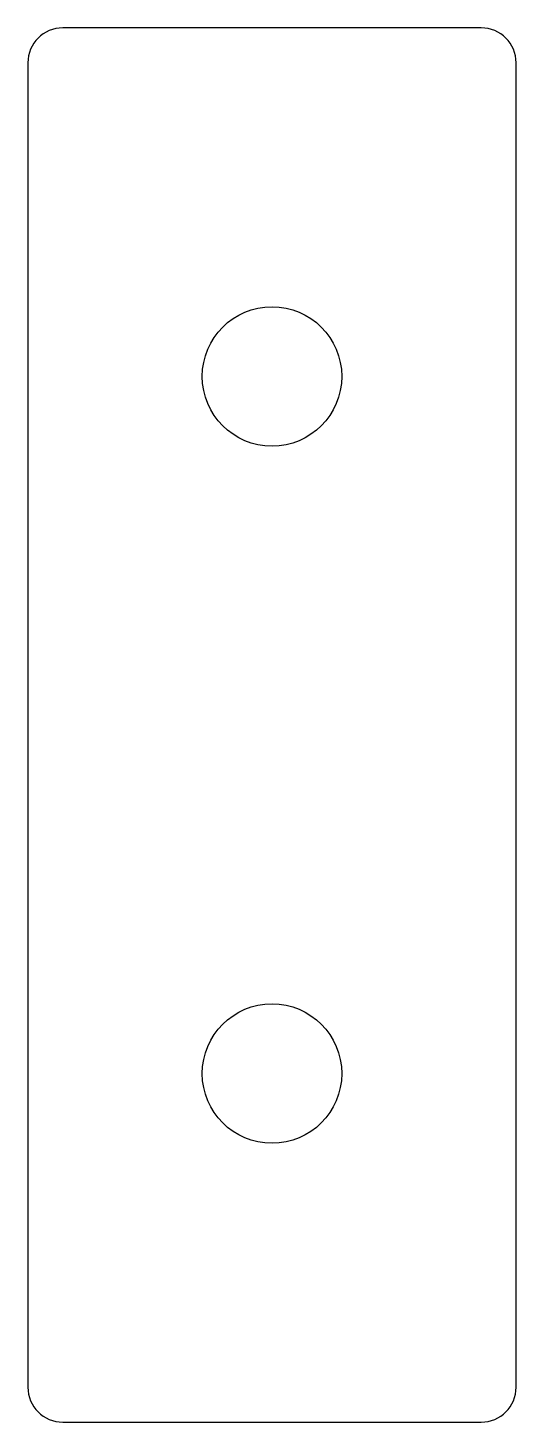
# Model space of a CAD drawing. Header units: millimetres. Extents: x 0 to 14, y 0 to 40.
import ezdxf

# ---------------------------------------------------------------- set-up
doc = ezdxf.new("R2010")
doc.units = ezdxf.units.MM

msp = doc.modelspace()

# ---------------------------------------------------------------- linework, layer by layer
at = {"color": 7, "linetype": 'Continuous', "lineweight": 25}
for p, q in [((13, 40), (1, 40)), ((0, 39), (0, 1)), ((14, 1), (14, 39)), ((1, 0), (13, 0))]:
    msp.add_line(p, q, dxfattribs=at)
for centre in [(7, 30), (7, 10)]:
    msp.add_circle(centre, 2, dxfattribs=at)
for centre, start, end in [((1, 39), 90, 180), ((13, 39), 0, 90), ((1, 1), 180, 270), ((13, 1), 270, 0)]:
    msp.add_arc(centre, 1, start, end, dxfattribs=at)

doc.saveas('drawing.dxf')
